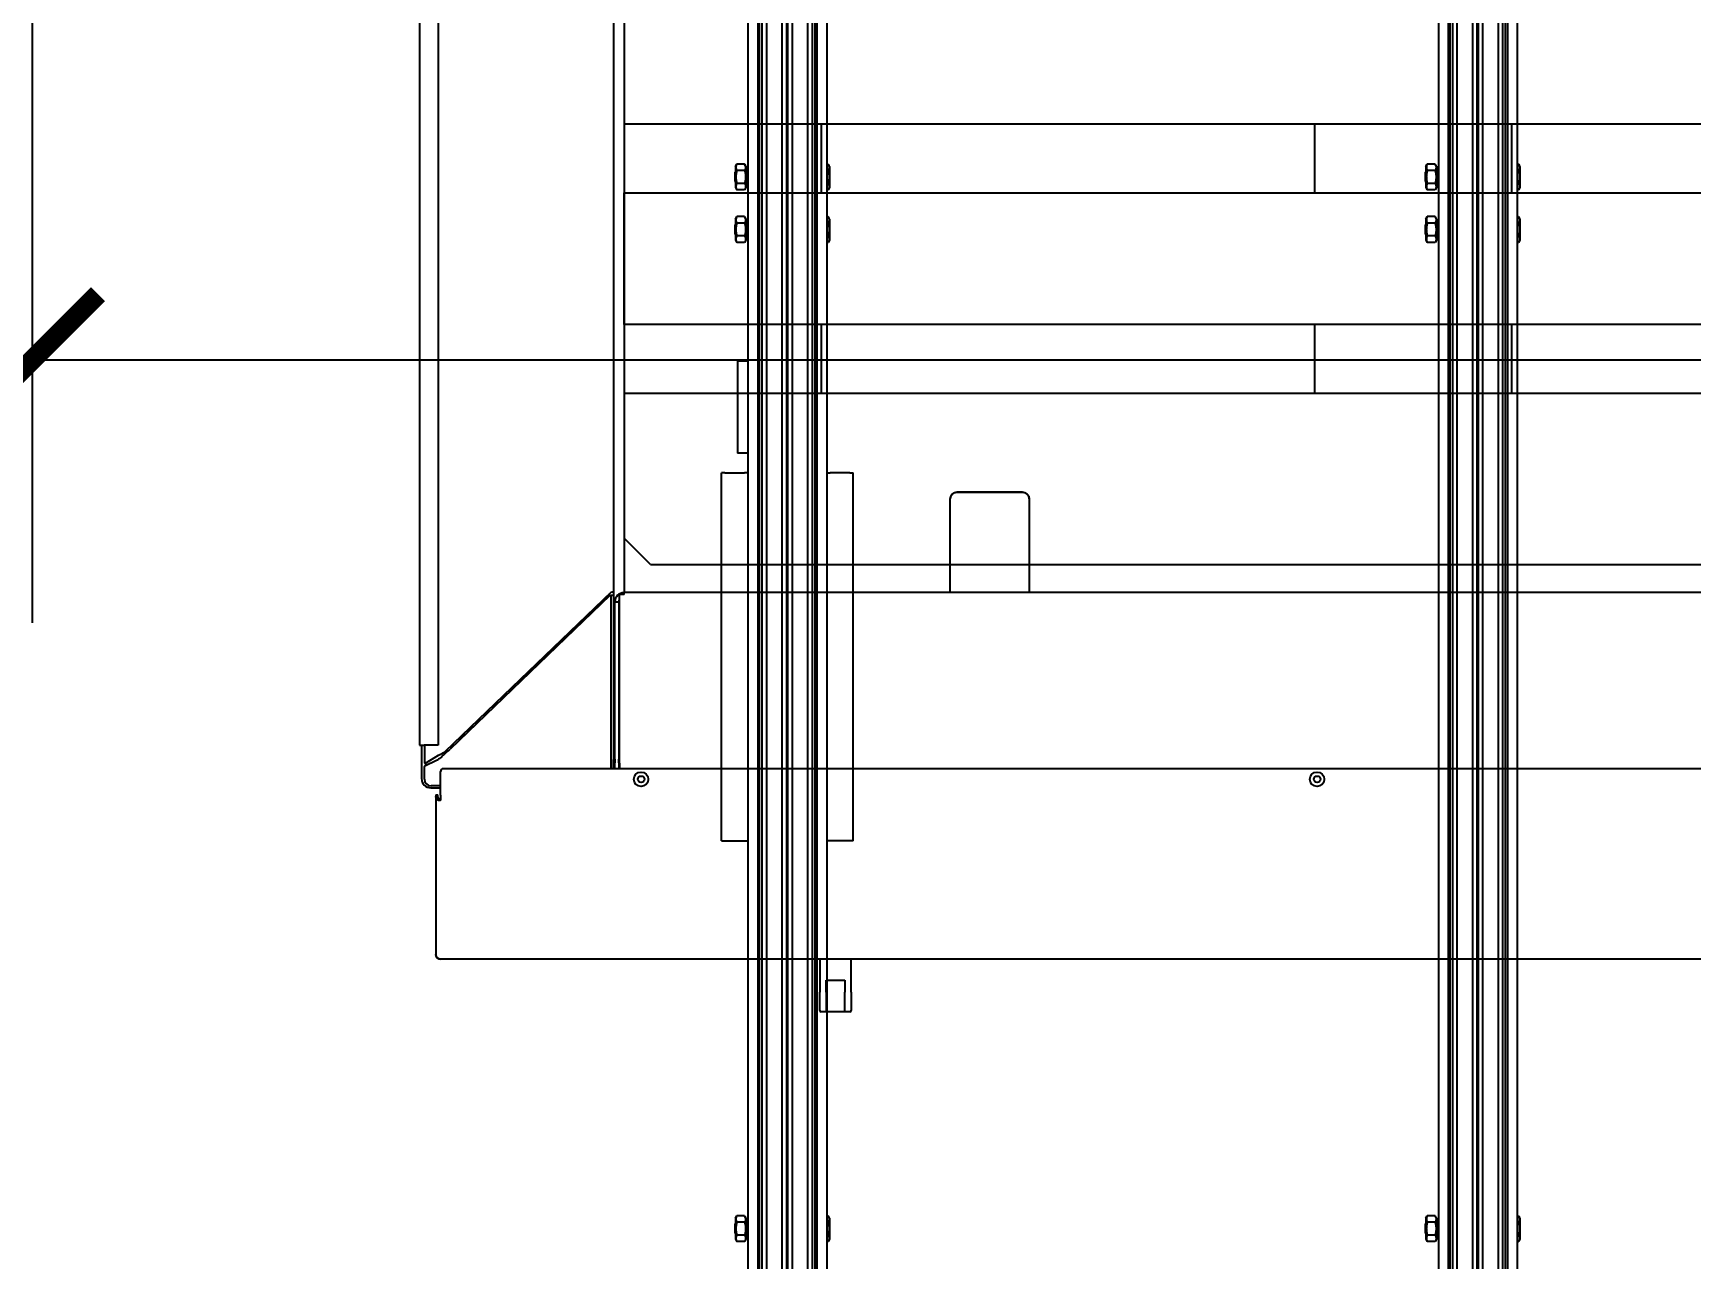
# Model space of a CAD drawing. Header units: millimetres. Extents: x -383313 to -161684, y -117025 to 99224.
# Drawn here: x -349188 to -347927, y -4741 to -3809 of the extents above; entities that cross this region are included whole.
import ezdxf

# ---------------------------------------------------------------- set-up
doc = ezdxf.new("R2010")
doc.units = ezdxf.units.MM
doc.header["$MEASUREMENT"] = 0
doc.layers.get('Defpoints').update_dxf_attribs({"color": 31})
for name, color, linetype in [('001__КОНСТРУКТИВ__размеры внутр.', 7, 'Continuous'), ('PV-10B1', 7, 'Continuous'), ('PV-3401', 7, 'Continuous')]:
    doc.layers.add(name, color=color, linetype=linetype)
doc.styles.add('PSTUDIO', font='arial.ttf')
doc.dimstyles.new('PS_TICK', dxfattribs={"dimscale": 100, "dimtxt": 2.5, "dimasz": 1, "dimexe": 2, "dimexo": 2, "dimgap": 1, "dimtad": 1, "dimdec": 0, "dimzin": 0, "dimdsep": 46, "dimtxsty": 'PSTUDIO', "dimblk": 'ARCHTICK', "dimcen": 2, "dimdle": 1.5, "dimse1": 1, "dimse2": 1, "dimadec": 0, "dimazin": 0, "dimtfac": 1, "dimtdec": 0, "dimtix": 1, "dimtmove": 1, "dimatfit": 3, "dimldrblk": 'ARCHTICK', "dimfxl": 1, "dimtolj": 1, "dimtzin": 0, "dimarcsym": 0})

# ---------------------------------------------------------------- blocks, each defined once
blk = doc.blocks.new('_ArchTick')
at = {"color": 0, "linetype": 'ByBlock', "const_width": 0.15}
blk.add_lwpolyline([(-0.5, -0.5), (0.5, 0.5)], dxfattribs=at)
blk = doc.blocks.new('*D266')
at = {"layer": '001__КОНСТРУКТИВ__размеры внутр.', "color": 0, "lineweight": -2, "ltscale": 100, "transparency": 16777216}
for p, q in [((-349288.4, -1822.5), (-349288.4, -4257.7)), ((-349188.4, -1822.5), (-349188.4, -4257.7)), ((-349288.4, -4057.7), (-349388.4, -4057.7)), ((-349288.4, -4057.7), (-349188.4, -4057.7)), ((-349188.4, -4057.7), (-349088.4, -4057.7))]:
    blk.add_line(p, q, dxfattribs=at)
at = {"layer": 'Defpoints', "color": 0, "ltscale": 100, "transparency": 16777216}
for p in [(-349288.4, -1622.5), (-349188.4, -1622.5), (-349188.4, -4057.7)]:
    blk.add_point(p, dxfattribs=at)
at = {"layer": '001__КОНСТРУКТИВ__размеры внутр.', "color": 0, "lineweight": -2, "ltscale": 100, "transparency": 16777216, "xscale": 100, "yscale": 100, "zscale": 100}
blk.add_blockref('_ArchTick', (-349288.4, -4057.7), dxfattribs=at)
at = {"layer": '001__КОНСТРУКТИВ__размеры внутр.', "color": 0, "lineweight": -2, "ltscale": 100, "transparency": 16777216, "xscale": 100, "yscale": 100, "zscale": 100, "rotation": 180}
blk.add_blockref('_ArchTick', (-349188.4, -4057.7), dxfattribs=at)
at = {"layer": '001__КОНСТРУКТИВ__размеры внутр.', "color": 0, "ltscale": 100, "transparency": 16777216, "insert": (-349620.8, -3896.7), "char_height": 250, "attachment_point": 5, "style": 'PSTUDIO'}
blk.add_mtext('\\A1;100', dxfattribs=at)
blk = doc.blocks.new('*D267')
at = {"layer": '001__КОНСТРУКТИВ__размеры внутр.', "color": 0, "lineweight": -2, "ltscale": 100, "transparency": 16777216}
for p, q in [((-349188.4, -1822.5), (-349188.4, -4257.7)), ((-344174, -2819.4), (-344174, -4257.7)), ((-349338.4, -4057.7), (-344024, -4057.7))]:
    blk.add_line(p, q, dxfattribs=at)
at = {"layer": 'Defpoints', "color": 0, "ltscale": 100, "transparency": 16777216}
for p in [(-349188.4, -1622.5), (-344174, -2619.4), (-344174, -4057.7)]:
    blk.add_point(p, dxfattribs=at)
at = {"layer": '001__КОНСТРУКТИВ__размеры внутр.', "color": 0, "lineweight": -2, "ltscale": 100, "transparency": 16777216, "xscale": 100, "yscale": 100, "zscale": 100, "rotation": 180}
blk.add_blockref('_ArchTick', (-349188.4, -4057.7), dxfattribs=at)
at = {"layer": '001__КОНСТРУКТИВ__размеры внутр.', "color": 0, "lineweight": -2, "ltscale": 100, "transparency": 16777216, "xscale": 100, "yscale": 100, "zscale": 100}
blk.add_blockref('_ArchTick', (-344174, -4057.7), dxfattribs=at)
at = {"layer": '001__КОНСТРУКТИВ__размеры внутр.', "color": 0, "ltscale": 100, "transparency": 16777216, "insert": (-346681.2, -3830.1), "char_height": 250, "attachment_point": 5, "style": 'PSTUDIO'}
blk.add_mtext('\\A1;5014', dxfattribs=at)
blk = doc.blocks.new('паллета1')
at = {"color": 44}
for p, q in [((20, 600), (0, 580)), ((130, 600), (20, 600)), ((130, -600), (130, 600)), ((182.5, 600), (130, 600)), ((282.5, 600), (182.5, 600)), ((182.5, 600), (182.5, -600)), ((282.5, -600), (282.5, 600)), ((335, 600), (282.5, 600)), ((465, 600), (335, 600)), ((335, 600), (335, -600)), ((465, -600), (465, 600)), ((517.5, 600), (465, 600)), ((517.5, 600), (617.5, 600)), ((517.5, -600), (517.5, 600)), ((617.5, 600), (617.5, -600)), ((670, 600), (617.5, 600)), ((780, 600), (670, 600)), ((670, 600), (670, -600)), ((780, 600), (800, 580)), ((0, 580), (0, -580)), ((800, -580), (800, 580)), ((130, 450), (182.5, 450)), ((282.5, 450), (335, 450)), ((465, 450), (517.5, 450)), ((617.5, 450), (670, 450)), ((182.5, 75), (130, 75)), ((335, 75), (282.5, 75)), ((517.5, 75), (465, 75)), ((670, 75), (617.5, 75)), ((130, -75), (182.5, -75)), ((282.5, -75), (335, -75)), ((465, -75), (517.5, -75)), ((617.5, -75), (670, -75)), ((182.5, -450), (130, -450)), ((335, -450), (282.5, -450)), ((517.5, -450), (465, -450)), ((670, -450), (617.5, -450)), ((0, -580), (20, -600)), ((800, -580), (780, -600)), ((20, -600), (130, -600)), ((130, -600), (182.5, -600)), ((182.5, -600), (282.5, -600)), ((282.5, -600), (335, -600)), ((335, -600), (465, -600)), ((465, -600), (517.5, -600)), ((617.5, -600), (517.5, -600)), ((617.5, -600), (670, -600)), ((670, -600), (780, -600))]:
    blk.add_line(p, q, dxfattribs=at)
blk = doc.blocks.new('*U200')
at = {"layer": 'PV-3401'}
for p, q in [((-1658.6, 5357.6), (1031.4, 5357.6)), ((-871.6, 5359.6), (-873.4, 5358.6)), ((-873.4, 5357.6), (-873.4, 5358.6)), ((-871.6, 5359.6), (-855.6, 5359.6)), ((-868.5, 5357.6), (-868.5, 5358.6)), ((-858.7, 5357.6), (-858.7, 5358.6)), ((-855.6, 5359.6), (-853.8, 5358.6)), ((-853.8, 5357.6), (-853.8, 5358.6)), ((-831.6, 5359.6), (-833.4, 5358.6)), ((-833.4, 5357.6), (-833.4, 5358.6)), ((-831.6, 5359.6), (-815.6, 5359.6)), ((-828.5, 5357.6), (-828.5, 5358.6)), ((-818.7, 5357.6), (-818.7, 5358.6)), ((-815.6, 5359.6), (-813.8, 5358.6)), ((-813.8, 5357.6), (-813.8, 5358.6)), ((-71.6, 5359.6), (-73.4, 5358.6)), ((-73.4, 5357.6), (-73.4, 5358.6)), ((-71.6, 5359.6), (-55.6, 5359.6)), ((-68.5, 5357.6), (-68.5, 5358.6)), ((-58.7, 5357.6), (-58.7, 5358.6)), ((-55.6, 5359.6), (-53.8, 5358.6)), ((-53.8, 5357.6), (-53.8, 5358.6)), ((-1658.6, 5350.1), (1146.4, 5350.1)), ((1146.4, 5348.7), (-1658.6, 5348.7)), ((1146.4, 5346.7), (-1658.6, 5346.7)), ((1146.4, 5343.2), (-1658.6, 5343.2)), ((1146.4, 5331.5), (-1658.6, 5331.5)), ((1146.4, 5328), (-1658.6, 5328)), ((1146.4, 5327.2), (-1658.6, 5327.2)), ((1146.4, 5323.7), (-1658.6, 5323.7)), ((1146.4, 5312), (-1658.6, 5312)), ((1146.4, 5308.5), (-1658.6, 5308.5)), ((1146.4, 5306.5), (-1658.6, 5306.5)), ((-1658.6, 5305.1), (1146.4, 5305.1)), ((-1658.6, 5297.6), (1031.4, 5297.6)), ((-871.6, 5296.1), (-873.4, 5295.1)), ((-873.4, 5295.1), (-873.4, 5289.2)), ((-871.6, 5296.1), (-855.6, 5296.1)), ((-871.1, 5297.6), (-871.1, 5296.1)), ((-868.5, 5295.1), (-868.5, 5289.2)), ((-858.7, 5295.1), (-858.7, 5289.2)), ((-856.1, 5297.6), (-856.1, 5296.1)), ((-855.6, 5296.1), (-853.8, 5295.1)), ((-853.8, 5295.1), (-853.8, 5289.2)), ((-831.6, 5296.1), (-833.4, 5295.1)), ((-833.4, 5295.1), (-833.4, 5289.2)), ((-831.6, 5296.1), (-815.6, 5296.1)), ((-831.1, 5297.6), (-831.1, 5296.1)), ((-828.5, 5295.1), (-828.5, 5289.2)), ((-818.7, 5295.1), (-818.7, 5289.2)), ((-816.1, 5297.6), (-816.1, 5296.1)), ((-815.6, 5296.1), (-813.8, 5295.1)), ((-813.8, 5295.1), (-813.8, 5289.2)), ((-71.6, 5296.1), (-73.4, 5295.1)), ((-73.4, 5295.1), (-73.4, 5289.2)), ((-71.6, 5296.1), (-55.6, 5296.1)), ((-71.1, 5297.6), (-71.1, 5296.1)), ((-68.5, 5295.1), (-68.5, 5289.2)), ((-58.7, 5295.1), (-58.7, 5289.2)), ((-56.1, 5297.6), (-56.1, 5296.1)), ((-55.6, 5296.1), (-53.8, 5295.1)), ((-53.8, 5295.1), (-53.8, 5289.2)), ((-871.6, 5288.1), (-873.4, 5289.2)), ((-871.6, 5288.1), (-855.6, 5288.1)), ((-867, 5287.6), (-867.5, 5288.1)), ((-867, 5287.6), (-860.2, 5287.6)), ((-860.2, 5287.6), (-859.7, 5288.1)), ((-855.6, 5288.1), (-853.8, 5289.2)), ((-831.6, 5288.1), (-833.4, 5289.2)), ((-831.6, 5288.1), (-815.6, 5288.1)), ((-827, 5287.6), (-827.5, 5288.1)), ((-827, 5287.6), (-820.2, 5287.6)), ((-820.2, 5287.6), (-819.7, 5288.1)), ((-815.6, 5288.1), (-813.8, 5289.2)), ((-71.6, 5288.1), (-73.4, 5289.2)), ((-71.6, 5288.1), (-55.6, 5288.1)), ((-67, 5287.6), (-67.5, 5288.1)), ((-67, 5287.6), (-60.2, 5287.6)), ((-60.2, 5287.6), (-59.7, 5288.1)), ((-55.6, 5288.1), (-53.8, 5289.2)), ((-358.6, 4852.6), (-638.6, 4852.6)), ((-638.6, 4850.1), (-638.6, 4852.6)), ((-638.6, 4850.1), (-638.6, 4835.1)), ((-358.6, 4852.6), (-358.6, 4850.1)), ((-358.6, 4850.1), (-358.6, 4835.1)), ((-1658.6, 4832.6), (1031.4, 4832.6)), ((-871.6, 4834.6), (-873.4, 4833.6)), ((-873.4, 4832.6), (-873.4, 4833.6)), ((-871.6, 4834.6), (-855.6, 4834.6)), ((-868.5, 4832.6), (-868.5, 4833.6)), ((-858.7, 4832.6), (-858.7, 4833.6)), ((-855.6, 4834.6), (-853.8, 4833.6)), ((-853.8, 4832.6), (-853.8, 4833.6)), ((-831.6, 4834.6), (-833.4, 4833.6)), ((-833.4, 4832.6), (-833.4, 4833.6)), ((-831.6, 4834.6), (-815.6, 4834.6)), ((-828.5, 4832.6), (-828.5, 4833.6)), ((-818.7, 4832.6), (-818.7, 4833.6)), ((-815.6, 4834.6), (-813.8, 4833.6)), ((-813.8, 4832.6), (-813.8, 4833.6)), ((-638.6, 4832.6), (-638.6, 4835.1)), ((-358.6, 4835.1), (-358.6, 4832.6)), ((-71.6, 4834.6), (-73.4, 4833.6)), ((-73.4, 4832.6), (-73.4, 4833.6)), ((-71.6, 4834.6), (-55.6, 4834.6)), ((-68.5, 4832.6), (-68.5, 4833.6)), ((-58.7, 4832.6), (-58.7, 4833.6)), ((-55.6, 4834.6), (-53.8, 4833.6)), ((-53.8, 4832.6), (-53.8, 4833.6)), ((-1658.6, 4825.1), (1146.4, 4825.1)), ((1146.4, 4823.7), (-1658.6, 4823.7)), ((1146.4, 4821.7), (-1658.6, 4821.7)), ((1146.4, 4818.2), (-1658.6, 4818.2)), ((1146.4, 4806.5), (-1658.6, 4806.5)), ((1146.4, 4803), (-1658.6, 4803)), ((1146.4, 4802.2), (-1658.6, 4802.2)), ((1146.4, 4798.7), (-1658.6, 4798.7)), ((1146.4, 4787), (-1658.6, 4787)), ((1146.4, 4783.5), (-1658.6, 4783.5)), ((1146.4, 4781.5), (-1658.6, 4781.5)), ((-1658.6, 4780.1), (1146.4, 4780.1)), ((-1658.6, 4772.6), (1031.4, 4772.6)), ((-871.6, 4771.1), (-873.4, 4770.1)), ((-873.4, 4770.1), (-873.4, 4764.2)), ((-871.6, 4771.1), (-855.6, 4771.1)), ((-871.1, 4772.6), (-871.1, 4771.1)), ((-868.5, 4770.1), (-868.5, 4764.2)), ((-858.7, 4770.1), (-858.7, 4764.2)), ((-856.1, 4772.6), (-856.1, 4771.1)), ((-855.6, 4771.1), (-853.8, 4770.1)), ((-853.8, 4770.1), (-853.8, 4764.2)), ((-831.6, 4771.1), (-833.4, 4770.1)), ((-833.4, 4770.1), (-833.4, 4764.2)), ((-831.6, 4771.1), (-815.6, 4771.1)), ((-831.1, 4772.6), (-831.1, 4771.1)), ((-828.5, 4770.1), (-828.5, 4764.2)), ((-818.7, 4770.1), (-818.7, 4764.2)), ((-816.1, 4772.6), (-816.1, 4771.1)), ((-815.6, 4771.1), (-813.8, 4770.1)), ((-813.8, 4770.1), (-813.8, 4764.2)), ((-723.6, 4772.6), (-723.6, 4764.6)), ((-723.6, 4764.6), (-653.6, 4764.6)), ((-653.6, 4772.6), (-653.6, 4764.6)), ((-638.6, 4772.6), (-638.6, 4770.1)), ((-638.6, 4755.1), (-638.6, 4770.1)), ((-358.6, 4770.1), (-358.6, 4772.6)), ((-358.6, 4755.1), (-358.6, 4770.1)), ((-71.6, 4771.1), (-73.4, 4770.1)), ((-73.4, 4770.1), (-73.4, 4764.2)), ((-71.6, 4771.1), (-55.6, 4771.1)), ((-71.1, 4772.6), (-71.1, 4771.1)), ((-68.5, 4770.1), (-68.5, 4764.2)), ((-58.7, 4770.1), (-58.7, 4764.2)), ((-56.1, 4772.6), (-56.1, 4771.1)), ((-55.6, 4771.1), (-53.8, 4770.1)), ((-53.8, 4770.1), (-53.8, 4764.2)), ((-871.6, 4763.1), (-873.4, 4764.2)), ((-871.6, 4763.1), (-855.6, 4763.1)), ((-867, 4762.6), (-867.5, 4763.1)), ((-867, 4762.6), (-860.2, 4762.6)), ((-860.2, 4762.6), (-859.7, 4763.1)), ((-855.6, 4763.1), (-853.8, 4764.2)), ((-831.6, 4763.1), (-833.4, 4764.2)), ((-831.6, 4763.1), (-815.6, 4763.1)), ((-827, 4762.6), (-827.5, 4763.1)), ((-827, 4762.6), (-820.2, 4762.6)), ((-820.2, 4762.6), (-819.7, 4763.1)), ((-815.6, 4763.1), (-813.8, 4764.2)), ((-638.6, 4755.1), (-638.6, 4752.6)), ((-358.6, 4752.6), (-638.6, 4752.6)), ((-358.6, 4752.6), (-358.6, 4755.1)), ((-71.6, 4763.1), (-73.4, 4764.2)), ((-71.6, 4763.1), (-55.6, 4763.1)), ((-67, 4762.6), (-67.5, 4763.1)), ((-67, 4762.6), (-60.2, 4762.6)), ((-60.2, 4762.6), (-59.7, 4763.1)), ((-55.6, 4763.1), (-53.8, 4764.2))]:
    blk.add_line(p, q, dxfattribs=at)
for points in [[(-873.4, 5358.6), (-871, 5360), (-868.5, 5358.6)], [(-868.5, 5358.6), (-863.6, 5360), (-858.7, 5358.6)], [(-858.7, 5358.6), (-856.2, 5360), (-853.8, 5358.6)], [(-833.4, 5358.6), (-831, 5360), (-828.5, 5358.6)], [(-828.5, 5358.6), (-823.6, 5360), (-818.7, 5358.6)], [(-818.7, 5358.6), (-816.2, 5360), (-813.8, 5358.6)], [(-73.4, 5358.6), (-71, 5360), (-68.5, 5358.6)], [(-68.5, 5358.6), (-63.6, 5360), (-58.7, 5358.6)], [(-58.7, 5358.6), (-56.2, 5360), (-53.8, 5358.6)], [(-873.4, 5295.1), (-871, 5296.5), (-868.5, 5295.1)], [(-868.5, 5295.1), (-863.6, 5296.5), (-858.7, 5295.1)], [(-858.7, 5295.1), (-856.2, 5296.5), (-853.8, 5295.1)], [(-833.4, 5295.1), (-831, 5296.5), (-828.5, 5295.1)], [(-828.5, 5295.1), (-823.6, 5296.5), (-818.7, 5295.1)], [(-818.7, 5295.1), (-816.2, 5296.5), (-813.8, 5295.1)], [(-73.4, 5295.1), (-71, 5296.5), (-68.5, 5295.1)], [(-68.5, 5295.1), (-63.6, 5296.5), (-58.7, 5295.1)], [(-58.7, 5295.1), (-56.2, 5296.5), (-53.8, 5295.1)], [(-873.4, 5289.2), (-871, 5287.8), (-868.5, 5289.2)], [(-868.5, 5289.2), (-863.6, 5287.8), (-858.7, 5289.2)], [(-858.7, 5289.2), (-856.2, 5287.8), (-853.8, 5289.2)], [(-833.4, 5289.2), (-831, 5287.8), (-828.5, 5289.2)], [(-828.5, 5289.2), (-823.6, 5287.8), (-818.7, 5289.2)], [(-818.7, 5289.2), (-816.2, 5287.8), (-813.8, 5289.2)], [(-73.4, 5289.2), (-71, 5287.8), (-68.5, 5289.2)], [(-68.5, 5289.2), (-63.6, 5287.8), (-58.7, 5289.2)], [(-58.7, 5289.2), (-56.2, 5287.8), (-53.8, 5289.2)], [(-873.4, 4833.6), (-871, 4835), (-868.5, 4833.6)], [(-868.5, 4833.6), (-863.6, 4835), (-858.7, 4833.6)], [(-858.7, 4833.6), (-856.2, 4835), (-853.8, 4833.6)], [(-833.4, 4833.6), (-831, 4835), (-828.5, 4833.6)], [(-828.5, 4833.6), (-823.6, 4835), (-818.7, 4833.6)], [(-818.7, 4833.6), (-816.2, 4835), (-813.8, 4833.6)], [(-73.4, 4833.6), (-71, 4835), (-68.5, 4833.6)], [(-68.5, 4833.6), (-63.6, 4835), (-58.7, 4833.6)], [(-58.7, 4833.6), (-56.2, 4835), (-53.8, 4833.6)], [(-873.4, 4770.1), (-871, 4771.5), (-868.5, 4770.1)], [(-868.5, 4770.1), (-863.6, 4771.5), (-858.7, 4770.1)], [(-858.7, 4770.1), (-856.2, 4771.5), (-853.8, 4770.1)], [(-833.4, 4770.1), (-831, 4771.5), (-828.5, 4770.1)], [(-828.5, 4770.1), (-823.6, 4771.5), (-818.7, 4770.1)], [(-818.7, 4770.1), (-816.2, 4771.5), (-813.8, 4770.1)], [(-73.4, 4770.1), (-71, 4771.5), (-68.5, 4770.1)], [(-68.5, 4770.1), (-63.6, 4771.5), (-58.7, 4770.1)], [(-58.7, 4770.1), (-56.2, 4771.5), (-53.8, 4770.1)], [(-873.4, 4764.2), (-871, 4762.8), (-868.5, 4764.2)], [(-868.5, 4764.2), (-863.6, 4762.8), (-858.7, 4764.2)], [(-858.7, 4764.2), (-856.2, 4762.8), (-853.8, 4764.2)], [(-833.4, 4764.2), (-831, 4762.8), (-828.5, 4764.2)], [(-828.5, 4764.2), (-823.6, 4762.8), (-818.7, 4764.2)], [(-818.7, 4764.2), (-816.2, 4762.8), (-813.8, 4764.2)], [(-73.4, 4764.2), (-71, 4762.8), (-68.5, 4764.2)], [(-68.5, 4764.2), (-63.6, 4762.8), (-58.7, 4764.2)], [(-58.7, 4764.2), (-56.2, 4762.8), (-53.8, 4764.2)]]:
    blk.add_rational_spline(points, [1.22364575665, 1.41294441399, 1.22364575665], degree=2, dxfattribs=at)
blk = doc.blocks.new('A$C4af2c1f4')
at = {"ltscale": 100}
blk.add_line((0, 421.5), (0, -421.5), dxfattribs=at)
at = {"layer": 'PV-10B1'}
for p, q in [((-155.5, 737.5), (-155.5, -537.5)), ((-141.5, 737.5), (-141.5, -537.5)), ((-8, 620.8), (-8, -420.8)), ((248, -350.2), (248, -350.2)), ((248, -421.5), (248, -350.2)), ((303, -345.2), (253, -345.2)), ((253, -345.2), (303, -345.2)), ((308, -350.2), (308, -350.2)), ((308, -350.2), (308, -421.5)), ((-135.7, -542.2), (-9.6, -420.8)), ((-10.9, -423.7), (-132.3, -540.7)), ((-13.3, -424.5), (-13.4, -424.5)), ((-11, -423.8), (-11, -422.2)), ((-8, -423.8), (-10, -423.8)), ((-10, -423.9), (-10, -542.9)), ((-9.6, -420.8), (-8, -420.8)), ((-8, -420.8), (-8, -423.8)), ((-8, -423.8), (-8, -545.3)), ((-7, -428.5), (-4, -428.5)), ((-7, -548.3), (-7, -428.5)), ((-4, -428.5), (-4, -548.3)), ((0, -423), (-3.6, -423)), ((-3.6, -545.5), (-3.6, -423)), ((1028.1, -421.5), (0, -421.5)), ((0, -423), (0, -421.5)), ((-155.5, -537.5), (-152, -537.5)), ((-154, -537.5), (-154, -563)), ((-141.5, -537.5), (-152, -537.5)), ((-151.8, -537.5), (-151.8, -550.7)), ((-7, -541), (-8, -541)), ((-151.8, -563.5), (-151.8, -553.8)), ((-142.6, -549.1), (-151.5, -553.4)), ((-151, -551.1), (-141.2, -545.1)), ((-151, -551.1), (-151, -553.1)), ((-10, -542.9), (-10, -548.5)), ((-10, -548.5), (-10, -555.5)), ((-8, -545.3), (-8, -548.5)), ((-8, -555.5), (-8, -548.5)), ((-7, -548.3), (-7, -550.9)), ((-7, -555.5), (-7, -550.9)), ((-4, -550.9), (-4, -548.3)), ((-4, -550.5), (-3.6, -550.5)), ((-4, -550.9), (-4, -555.5)), ((-3.6, -551.1), (-3.6, -545.5)), ((-3.6, -551.1), (-3.6, -555.5)), ((-139.6, -575.6), (-139.6, -557.5)), ((1190.7, -555.5), (-137.6, -555.5)), ((-147, -570), (-139.6, -570)), ((-139.6, -568.5), (-146.8, -568.5)), ((-143.1, -575.3), (-143.1, -576.5)), ((-143.1, -575.3), (-141.6, -575.3)), ((-143.1, -576.5), (-141.6, -576.5)), ((-143.1, -576.5), (-143.1, -696.8)), ((-141.6, -576.5), (-141.6, -575.3)), ((-139.6, -575.6), (-139.6, -579)), ((-139.6, -580), (-139.6, -579)), ((-143.1, -696.8), (-143.1, -696.8)), ((1190.9, -700.3), (-139.6, -700.3)), ((-139.6, -700.3), (-139.6, -700.3)), ((-139.6, -700.3), (-139.6, -700.3)), ((148.7, -700.3), (148.7, -725.3)), ((172.7, -725.3), (172.7, -700.3)), ((153.7, -725.3), (153.7, -716.3)), ((153.7, -716.3), (167.7, -716.3)), ((167.7, -716.3), (167.7, -725.3)), ((148.7, -739.3), (148.7, -725.3)), ((153.7, -725.3), (153.7, -740.3)), ((167.7, -740.3), (167.7, -725.3)), ((172.7, -725.3), (172.7, -739.3)), ((153.7, -740.3), (149.7, -740.3)), ((167.7, -740.3), (153.7, -740.3)), ((171.7, -740.3), (167.7, -740.3))]:
    blk.add_line(p, q, dxfattribs=at)
for centre, radius in [((12.9, -563.5), 5.5), ((13, -563.5), 2.5), ((526.9, -563.5), 5.5), ((526.9, -563.5), 2.5)]:
    blk.add_circle(centre, radius, dxfattribs=at)
for centre, radius, start, end in [((-13.3, -430.5), 6, 76.3492, 90), ((-4, -417.5), 10, 246.4218, 253.4099), ((0, -428.5), 7, 90, 180), ((0, -428.5), 4, 155.729, 180), ((-4, -417.5), 10, 270.729, 272.0261), ((-26, -439.5), 6, 52.5786, 63.8486), ((-26, -439.5), 6, 203.9526, 215.3139), ((-116, -529.5), 6, 175.4677, 191.2482), ((-116, -529.5), 6, 76.6443, 92.3336), ((-125, -535), 6, 202.2735, 214.7841), ((-151.3, -550.7), 0.5, 180, 301.2), ((-151.3, -553.8), 0.5, 115.479, 180), ((-153.4, -526.5), 25, 295.479, 298.8255), ((-147, -563), 7, 180, 270), ((-146.8, -563.5), 5, 180, 270), ((-137.6, -557.5), 2, 90, 180), ((-139.6, -696.8), 3.5, 180, 270), ((149.7, -739.3), 1, 180, 270), ((171.7, -739.3), 1, 270, 0)]:
    blk.add_arc(centre, radius, start, end, dxfattribs=at)
for centre, major_axis, ratio, start_param, end_param in [((253, -350.2), (-5, 0), 0.997976, -1.570796, 0), ((303, -350.2), (-5, 0), 0.997976, -3.141593, -1.570796), ((-153.4, -532.4), (25, 0), 0.615661, -0.751957, -0.568415)]:
    blk.add_ellipse(centre, major_axis=major_axis, ratio=ratio, start_param=start_param, end_param=end_param, dxfattribs=at)
at = {"layer": 'PV-10B1', "extrusion": (0, 0, -1)}
for centre, major_axis, ratio, start_param, end_param in [((253, -350.2), (-5, 0), 0.999998, 0, 1.570796), ((303, -350.2), (5, 0), 0.999998, -1.570796, 0), ((-10.5, -423.9), (0.5, 0), 0.615661, -2.573178, 0), ((-139.6, -576.5), (-3.5, 0), 0.979925, -1.570796, 0), ((-139.6, -576.5), (-2, 0), 0.979925, -1.570796, 0), ((-139.6, -696.8), (-3.5, 0), 0.979925, -1.570796, 0)]:
    blk.add_ellipse(centre, major_axis=major_axis, ratio=ratio, start_param=start_param, end_param=end_param, dxfattribs=at)
at = {"layer": 'PV-10B1'}
for points, knots in [([(-135.1, -542.9), (-135.6, -543.3), (-136.1, -543.8), (-137.1, -544.8), (-137.7, -545.4), (-138.7, -546.3), (-139.2, -546.8), (-140.4, -547.8), (-141, -548.2), (-141.3, -548.5)], [0, 0, 0, 0, 0.2447386, 0.2447386, 0.4971566, 0.4971566, 0.6960846, 0.6960846, 0.9624219, 0.9624219, 0.9624219, 0.9624219]), ([(-141.2, -545.1), (-139.2, -544.2), (-137.3, -543.3), (-136, -542.5), (-135.9, -542.4), (-135.8, -542.3), (-135.7, -542.2)], [0, 0, 0, 0, 0.6339534, 0.6339534, 0.6339534, 0.6867778, 0.6867778, 0.6867778, 0.6867778]), ([(-4, -544.5), (-4, -544.6), (-4, -544.7), (-4, -544.8), (-4, -544.9), (-4, -545), (-3.9, -545.1), (-3.9, -545.2), (-3.9, -545.2), (-3.9, -545.2), (-3.9, -545.3), (-3.9, -545.4), (-3.8, -545.5), (-3.8, -545.6), (-3.8, -545.7), (-3.7, -545.8), (-3.7, -545.8), (-3.7, -545.8), (-3.7, -545.8)], [0, 0, 0, 0, 0.0296935, 0.0296935, 0.0296935, 0.0595663, 0.0595663, 0.0595663, 0.0675953, 0.0675953, 0.0675953, 0.097617, 0.097617, 0.097617, 0.1275442, 0.1275442, 0.1275442, 0.1350683, 0.1350683, 0.1350683, 0.1350683]), ([(-4, -550.4), (-4, -550.3), (-3.9, -550.3), (-3.8, -550.1), (-3.7, -550.1), (-3.6, -550.1)], [0, 0, 0, 0, 0.1023161, 0.1023161, 0.1485899, 0.1485899, 0.1485899, 0.1485899]), ([(-4, -550.4), (-4, -550.3), (-3.9, -550.3), (-3.8, -550.1), (-3.7, -550.1), (-3.6, -550.1)], [0, 0, 0, 0, 0.1023161, 0.1023161, 0.1485899, 0.1485899, 0.1485899, 0.1485899]), ([(-4, -550.4), (-4, -550.3), (-3.9, -550.3), (-3.8, -550.1), (-3.7, -550.1), (-3.6, -550.1)], [0, 0, 0, 0, 0.1023161, 0.1023161, 0.1485899, 0.1485899, 0.1485899, 0.1485899])]:
    blk.add_open_spline(points, degree=3, knots=knots, dxfattribs=at)
for points in [[(-3.7, -543.6), (-3.8, -543.5), (-3.9, -543.3), (-4, -543.2)], [(-3.7, -543.6), (-3.7, -543.6), (-3.7, -543.6), (-3.6, -543.6)], [(-3.6, -545.9), (-3.7, -545.9), (-3.7, -545.9), (-3.7, -545.8)], [(-3.6, -545.9), (-3.7, -545.9), (-3.7, -545.9), (-3.7, -545.8)]]:
    blk.add_open_spline(points, degree=3, dxfattribs=at)

msp = doc.modelspace()

# ---------------------------------------------------------------- block references
at = {"ltscale": 100}
msp.add_blockref('A$C4af2c1f4', (-348738.30781, -3813.17737), dxfattribs=at)
at = {"color": 2, "rotation": 270}
msp.add_blockref('паллета1', (-348138.30781, -3413.17737), dxfattribs=at)
at = {"layer": 'PV-3401', "rotation": 270}
msp.add_blockref('*U200', (-353416.7874, -4782.09965), dxfattribs=at)

# ---------------------------------------------------------------- dimensions: what is measured, and where the dimension line sits
at = {"layer": '001__КОНСТРУКТИВ__размеры внутр.', "ltscale": 100}
dim = msp.add_linear_dim(base=(-349188.38174, -4057.72011), p1=(-349288.38174, -1622.52354), p2=(-349188.38174, -1622.52354), dimstyle='PS_TICK', override={"dimse1": 0, "dimse2": 0}, dxfattribs=at)
dim.commit()
dim.dimension.update_dxf_attribs({"geometry": '*D266', "text_midpoint": (-349620.81787, -4124.30376), "dimtype": 160})
dim = msp.add_linear_dim(base=(-344174.00217, -4057.72011), p1=(-349188.38174, -1622.52354), p2=(-344174.00217, -2619.3977), dimstyle='PS_TICK', override={"dimse1": 0, "dimse2": 0}, dxfattribs=at)
dim.commit()
dim.dimension.update_dxf_attribs({"geometry": '*D267', "text_midpoint": (-346681.19195, -3830.07686)})

doc.saveas('drawing.dxf')
